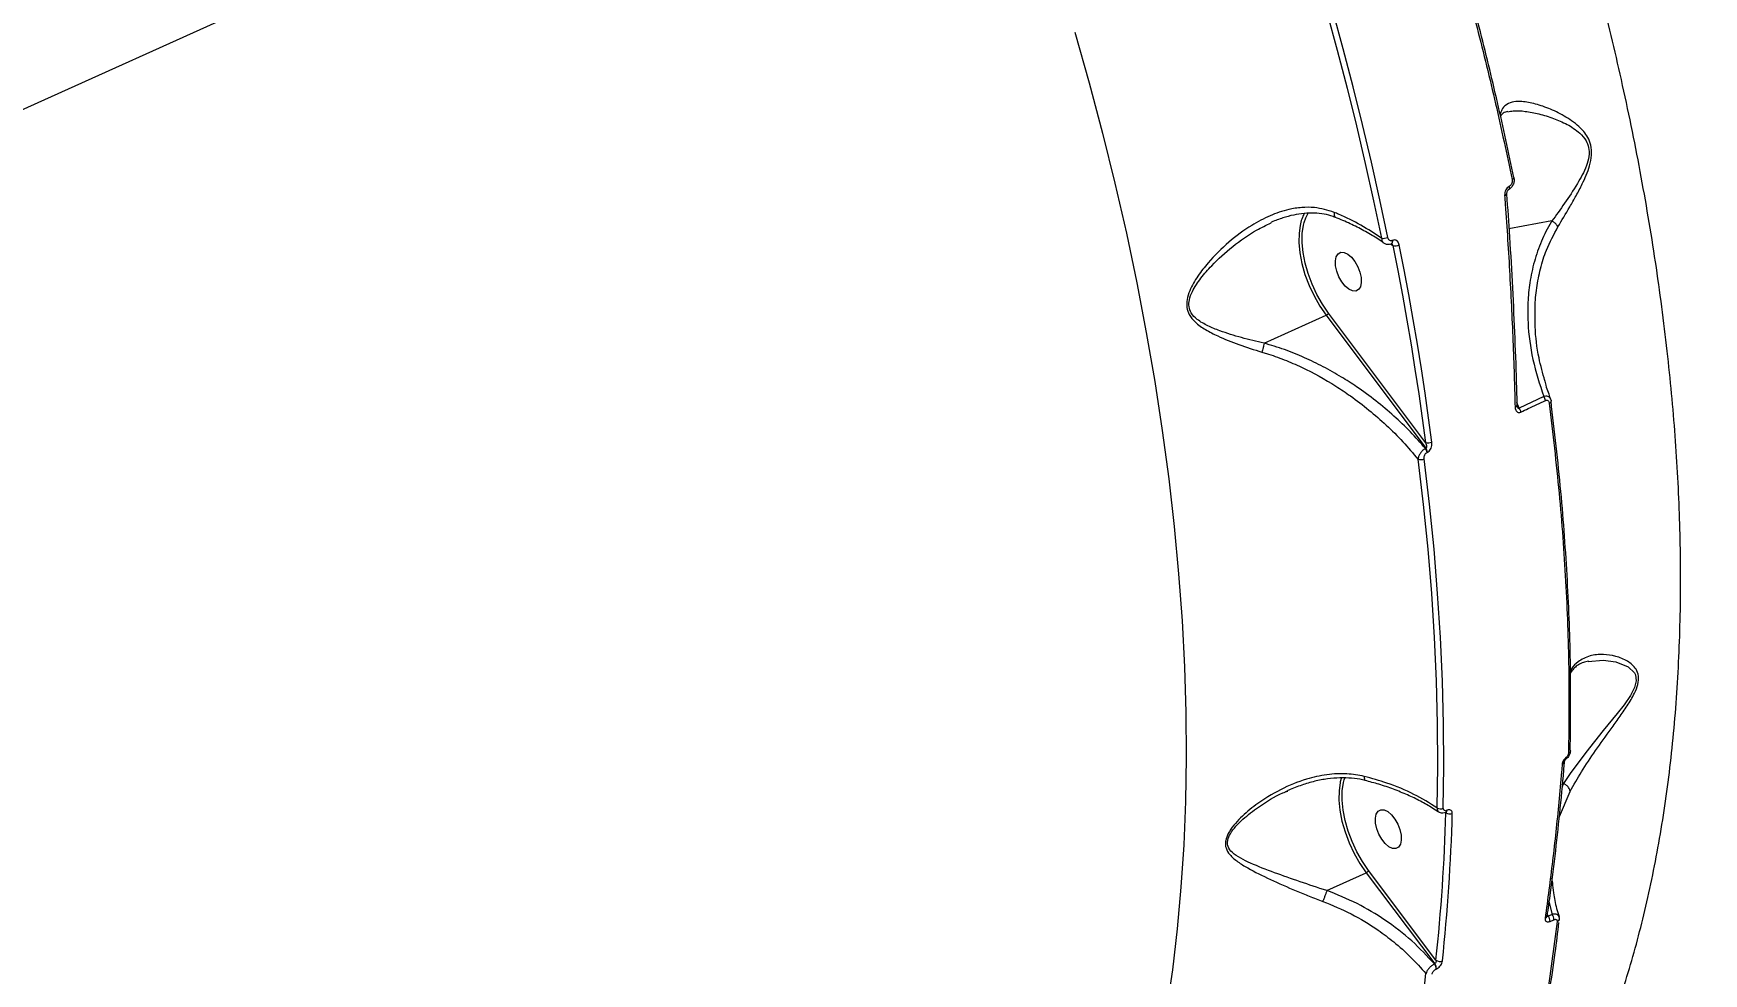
# Model space of a CAD drawing. Header units: millimetres. Extents: x -8422 to 28150, y -6982 to 5510.
# Drawn here: x 3751.2 to 4112, y 1567.2 to 1770.2 of the extents above; entities that cross this region are included whole.
import ezdxf

# ---------------------------------------------------------------- set-up
doc = ezdxf.new("R2010")
doc.units = ezdxf.units.MM
doc.layers.add('DIKOM_ОБЪЕКТ', color=7, linetype='Continuous')
doc.layers.add('DIKOM_РАЗМЕР_ОБЪЕКТА', color=7, linetype='Continuous')
doc.styles.add('style1', font='arial.ttf', dxfattribs={"width": 0.8})
doc.dimstyles.new('1-50', dxfattribs={"dimtxt": 300, "dimasz": 200, "dimexe": 100, "dimexo": 0, "dimgap": 100, "dimtad": 1, "dimdec": 0, "dimtxsty": 'style1', "dimcen": 0, "dimclrd": 7, "dimclre": 7, "dimadec": 1, "dimazin": 2, "dimtfac": 1, "dimtdec": 0, "dimtmove": 1, "dimatfit": 3, "dimfxl": 0, "dimlwd": 25, "dimlwe": 18, "dimarcsym": 0})

# ---------------------------------------------------------------- blocks, each defined once
blk = doc.blocks.new('*D1')
at = {"layer": 'Defpoints', "color": 0, "transparency": 16777216}
for p in [(-5348.28, 1737.01), (6047.45, 1360.22), (6047.45, -3315.33)]:
    blk.add_point(p, dxfattribs=at)
at = {"layer": 'DIKOM_РАЗМЕР_ОБЪЕКТА', "color": 7, "lineweight": 18, "transparency": 16777216}
for p, q in [((-5348.28, 1737.01), (-5348.28, -3415.33)), ((6047.45, 1360.22), (6047.45, -3415.33))]:
    blk.add_line(p, q, dxfattribs=at)
at = {"layer": 'DIKOM_РАЗМЕР_ОБЪЕКТА', "color": 7, "lineweight": 25, "transparency": 16777216}
blk.add_line((-5148.28, -3315.33), (5847.45, -3315.33), dxfattribs=at)
at = {"layer": 'DIKOM_РАЗМЕР_ОБЪЕКТА', "color": 7, "transparency": 16777216}
for points in [[(-5148.28, -3282), (-5148.28, -3348.67), (-5348.28, -3315.33)], [(5847.45, -3282), (5847.45, -3348.67), (6047.45, -3315.33)]]:
    blk.add_solid(points, dxfattribs=at)
at = {"layer": 'DIKOM_РАЗМЕР_ОБЪЕКТА', "color": 0, "transparency": 16777216, "insert": (349.59, -3062.16), "char_height": 300, "attachment_point": 5, "style": 'style1'}
blk.add_mtext('11400', dxfattribs=at)

msp = doc.modelspace()

# ---------------------------------------------------------------- linework, layer by layer
at = {"layer": 'DIKOM_ОБЪЕКТ', "color": 7, "linetype": 'Continuous', "lineweight": 15}
for p, q in [((3669.03, 1717.77), (3942.23, 1840.9)), ((4079.23, 1729.7), (4069.95, 1727.97)), ((4044.45, 1724.71), (4044.87, 1724.38)), ((4044.6, 1724.77), (4044.57, 1724.76)), ((4044.78, 1725.51), (4044.76, 1725.5)), ((4017.05, 1703.31), (4030.45, 1709.35)), ((4030.45, 1709.35), (4052, 1680.62)), ((4051.91, 1681.9), (4030.97, 1709.8)), ((4072.16, 1689.3), (4071.64, 1690.5)), ((4071.67, 1689.86), (4071.67, 1689.88)), ((4077.47, 1691.8), (4072.16, 1689.3)), ((4052, 1680.62), (4051.92, 1680.58)), ((4052.26, 1679.74), (4052.35, 1679.78)), ((4034.34, 1609.04), (4034.47, 1609.45)), ((4021.68, 1606.45), (4022.16, 1606.63)), ((4080.83, 1601.14), (4083.15, 1606.56)), ((4081.73, 1608.28), (4081.37, 1607.42)), ((4081.73, 1608.28), (4081.44, 1608.22)), ((4056.36, 1602.04), (4056.31, 1602.02)), ((4056.57, 1602.49), (4056.53, 1602.47)), ((4030.59, 1585.19), (4039.09, 1589.02)), ((4039.09, 1589.02), (4053.92, 1569.34)), ((4054.18, 1570.15), (4039.61, 1589.47)), ((4079.39, 1586.71), (4079.24, 1587.83)), ((4078.45, 1579.64), (4078.22, 1580.18)), ((4078.59, 1582.79), (4079.27, 1580)), ((4078.15, 1579.58), (4078.16, 1579.6)), ((4079.27, 1580), (4078.45, 1579.64)), ((4078.82, 1578.51), (4079.64, 1578.87)), ((4080.76, 1578.95), (4080.72, 1578.63)), ((4080.78, 1578.93), (4080.78, 1578.94)), ((4053.92, 1569.34), (4053.86, 1569.31)), ((4054.21, 1568.2), (4054.27, 1568.23))]:
    msp.add_line(p, q, dxfattribs=at)
at = {"layer": 'DIKOM_ОБЪЕКТ', "color": 7, "linetype": 'Continuous', "lineweight": 15, "flags": 128}
for points in [[(4025.84, 1791.11), (4028.28, 1782.92), (4030.62, 1774.74), (4032.85, 1766.56), (4034.98, 1758.4), (4037, 1750.26), (4038.91, 1742.13), (4040.72, 1734.03), (4042.42, 1725.96)], [(4043.75, 1726.15), (4042.05, 1734.24), (4040.24, 1742.36), (4038.32, 1750.5), (4036.29, 1758.67), (4034.16, 1766.85), (4031.92, 1775.04), (4029.58, 1783.24), (4027.14, 1791.45)], [(3976.21, 1770.45), (3979.29, 1759.55), (3982.17, 1748.68), (3984.85, 1737.85), (3987.31, 1727.05), (3989.57, 1716.31), (3991.61, 1705.63), (3993.44, 1695.02), (3995.06, 1684.49), (3996.45, 1674.06), (3997.63, 1663.73), (3998.59, 1653.51), (3999.33, 1643.41), (3999.84, 1633.44), (4000.14, 1623.61), (4000.21, 1613.93), (4000.06, 1604.4), (3999.69, 1595.05), (3999.09, 1585.87), (3998.28, 1576.87), (3997.24, 1568.06), (3995.99, 1559.46)], [(4070.63, 1738.65), (4070.75, 1738.71), (4070.85, 1738.77), (4070.93, 1738.83), (4070.99, 1738.89), (4071.03, 1738.95), (4071.04, 1739), (4071.04, 1739.03)], [(4071.04, 1739.03), (4071.03, 1739.06), (4071, 1739.1)], [(4069.02, 1735.22), (4069.15, 1735.26), (4069.26, 1735.3), (4069.34, 1735.35), (4069.4, 1735.39), (4069.43, 1735.44), (4069.44, 1735.48)], [(4069.98, 1737.16), (4070.02, 1736.95), (4070.03, 1736.76), (4070, 1736.61), (4069.94, 1736.5), (4069.87, 1736.46)], [(4024.82, 1728.73), (4024.6, 1727.09), (4024.57, 1725.03), (4024.78, 1722.82), (4025.22, 1720.5), (4025.89, 1718.14), (4026.77, 1715.8), (4027.84, 1713.51), (4029.08, 1711.34), (4030.45, 1709.35)], [(4030.97, 1709.8), (4029.64, 1711.74), (4028.45, 1713.84), (4027.41, 1716.05), (4026.56, 1718.33), (4025.91, 1720.62), (4025.47, 1722.86), (4025.27, 1725.01), (4025.3, 1727.01), (4025.56, 1728.82), (4025.7, 1729.37)], [(4025.7, 1729.37), (4026.05, 1730.39), (4026.62, 1731.49)], [(4053.3, 1681.97), (4052.6, 1687.22), (4051.84, 1692.5), (4051.03, 1697.8), (4050.17, 1703.11), (4049.27, 1708.45), (4048.31, 1713.8), (4047.31, 1719.17), (4046.25, 1724.56)], [(4035.95, 1721.86), (4036.69, 1720.94), (4037.31, 1719.83), (4037.77, 1718.64), (4038.02, 1717.46), (4038.05, 1716.38), (4037.85, 1715.5), (4037.45, 1714.87), (4036.86, 1714.56), (4036.15, 1714.59), (4035.36, 1714.96), (4034.56, 1715.63), (4033.82, 1716.55), (4033.2, 1717.65), (4032.74, 1718.84), (4032.49, 1720.03), (4032.46, 1721.11), (4032.66, 1721.99), (4033.06, 1722.62), (4033.65, 1722.93), (4034.37, 1722.9), (4035.15, 1722.53), (4035.95, 1721.86)], [(4044.87, 1724.38), (4045.93, 1719.01), (4046.93, 1713.65), (4047.88, 1708.31), (4048.79, 1702.99), (4049.64, 1697.69), (4050.45, 1692.4), (4051.2, 1687.14), (4051.91, 1681.9)], [(4071.27, 1689.55), (4071.4, 1689.6), (4071.5, 1689.65), (4071.59, 1689.7), (4071.64, 1689.76), (4071.67, 1689.83), (4071.67, 1689.86)], [(4078.66, 1690.35), (4078.78, 1690.41), (4078.88, 1690.47), (4078.96, 1690.54), (4079.02, 1690.61), (4079.06, 1690.68), (4079.07, 1690.74), (4079.07, 1690.77)], [(4079.07, 1690.77), (4079.06, 1690.81), (4079.03, 1690.88)], [(4050.3, 1678.26), (4051.44, 1668.5), (4052.4, 1658.83), (4053.19, 1649.25), (4053.79, 1639.77), (4054.21, 1630.4), (4054.46, 1621.15), (4054.52, 1612.02), (4054.4, 1603.01)], [(4055.76, 1602.93), (4055.88, 1611.96), (4055.82, 1621.11), (4055.57, 1630.38), (4055.15, 1639.77), (4054.54, 1649.27), (4053.76, 1658.87), (4052.79, 1668.57), (4051.65, 1678.35)], [(4087.09, 1634.63), (4090.27, 1634.9), (4093.05, 1634.53), (4095.7, 1633.43), (4097.04, 1632.13), (4097.25, 1631.71), (4097.42, 1630.41), (4097.07, 1628.99), (4096.18, 1627.26), (4094.82, 1625.28), (4093.34, 1623.39), (4090.32, 1619.7), (4086.53, 1614.98), (4083.16, 1610.4), (4081.74, 1608.28), (4081.74, 1608.27), (4081.74, 1608.27)], [(4082.25, 1613.86), (4082.3, 1613.74), (4082.32, 1613.66), (4082.31, 1613.59), (4082.29, 1613.56)], [(4082.81, 1614.86), (4082.93, 1614.91), (4083.03, 1614.98), (4083.11, 1615.05), (4083.17, 1615.13), (4083.21, 1615.22), (4083.22, 1615.31), (4083.22, 1615.31), (4083.22, 1615.4), (4083.18, 1615.49)], [(4033.77, 1609.57), (4033.51, 1608.63), (4033.46, 1608.4)], [(4039.61, 1589.47), (4038.29, 1591.41), (4037.09, 1593.51), (4036.05, 1595.72), (4035.2, 1598), (4034.55, 1600.29), (4034.12, 1602.53), (4033.91, 1604.68), (4033.94, 1606.68), (4034.2, 1608.49), (4034.34, 1609.04)], [(4033.46, 1608.4), (4033.24, 1606.76), (4033.21, 1604.7), (4033.42, 1602.48), (4033.86, 1600.17), (4034.54, 1597.81), (4035.42, 1595.46), (4036.49, 1593.18), (4037.72, 1591.01), (4039.09, 1589.02)], [(4044.59, 1601.53), (4045.33, 1600.6), (4045.95, 1599.5), (4046.41, 1598.31), (4046.66, 1597.13), (4046.69, 1596.05), (4046.5, 1595.16), (4046.09, 1594.54), (4045.5, 1594.23), (4044.79, 1594.26), (4044, 1594.62), (4043.2, 1595.29), (4042.46, 1596.22), (4041.84, 1597.32), (4041.38, 1598.51), (4041.13, 1599.69), (4041.1, 1600.77), (4041.3, 1601.66), (4041.71, 1602.28), (4042.29, 1602.59), (4043.01, 1602.57), (4043.8, 1602.2), (4044.59, 1601.53)]]:
    msp.add_lwpolyline(points, dxfattribs=at)
at = {"layer": 'DIKOM_ОБЪЕКТ', "color": 7, "linetype": 'Continuous', "lineweight": 15}
for centre, radius, start, end in [((4033.93, 1726.99), 9.27, 151.6673, 169.1514), ((4042.75, 1728.36), 2.42, 262.1058, 294.3691), ((4044.15, 1725.26), 0.653, 310.1502, 21.5285), ((4044.18, 1725.27), 0.652, 309.9716, 21.5542), ((4045.29, 1726.65), 2.31, 259.7414, 294.7501), ((4029.98, 1710.42), 1.17, 293.7564, 328.199), ((4070.62, 1688.1), 1.95, 10.1595, 38.0163), ((4075.89, 1690.6), 1.98, 9.6066, 37.0296), ((4052.51, 1683.71), 1.92, 251.6478, 294.4115), ((4050.86, 1680.13), 1.95, 253.4226, 293.9798), ((4050.45, 1679.48), 1.84, 8.1033, 36.693), ((4050.53, 1679.52), 1.84, 8.0783, 36.704), ((4081.35, 1612.98), 0.519, 281.506, 347.9439), ((3659.19, 1612.54), 397.26, 353.8755, 358.4679), ((4055.16, 1604.35), 1.54, 240.4119, 292.9105), ((3659.59, 1612.45), 398.26, 353.8757, 358.4675), ((4057.12, 1603.18), 1.5, 237.3021, 293.1738), ((4056.07, 1602.41), 0.46, 301.9008, 6.8556), ((4056.11, 1602.43), 0.461, 301.8639, 6.7919), ((4038.62, 1590.09), 1.17, 293.7532, 328.2022), ((4077.61, 1579.7), 0.558, 285.089, 347.4912), ((4076.99, 1578.53), 1.84, 359.3433, 37.1542), ((4077.8, 1578.89), 1.84, 359.2897, 36.9871), ((4080.19, 1579.05), 0.595, 286.8288, 348.5134), ((4052.53, 1568.28), 1.68, 357.4756, 37.8396), ((4052.59, 1568.31), 1.68, 357.4754, 37.8398), ((4055.04, 1571.25), 1.4, 231.8147, 292.499), ((3764.12, 1597.72), 289.5, 340.9284, 353.9568)]:
    msp.add_arc(centre, radius, start, end, dxfattribs=at)
for points, knots in [([(4059.57, 1502.31), (4061.66, 1504.52), (4066.4, 1509.55), (4073.04, 1518.56), (4079.64, 1529.03), (4085.61, 1540.53), (4090.93, 1553), (4095.56, 1566.45), (4099.48, 1580.88), (4102.63, 1596.27), (4104.99, 1612.7), (4106.5, 1629.92), (4107.13, 1647.53), (4106.93, 1665.33), (4105.97, 1683.24), (4104.24, 1701.74), (4101.73, 1720.8), (4098.42, 1740.36), (4094.41, 1759.87), (4089.77, 1779.27), (4084.54, 1798.48), (4078.63, 1817.94), (4072.01, 1837.58), (4064.76, 1857.37), (4059.41, 1870.47), (4056.74, 1877.01)], [0, 0, 0, 0, 0.033609, 0.076307, 0.119037, 0.161734, 0.205664, 0.24963, 0.293559, 0.339077, 0.384596, 0.430768, 0.476941, 0.520306, 0.563706, 0.607073, 0.651703, 0.696369, 0.741, 0.783581, 0.826194, 0.868776, 0.912506, 0.95627, 1, 1, 1, 1]), ([(4053.87, 1804.16), (4055.51, 1798.69), (4058.77, 1787.75), (4063.14, 1771.34), (4067.16, 1754.95), (4069.47, 1744.09), (4070.63, 1738.65)], [0, 0, 0, 0, 0.249122, 0.498243, 0.749121, 1, 1, 1, 1]), ([(4071, 1739.1), (4069.86, 1744.49), (4067.56, 1755.26), (4063.56, 1771.59), (4059.19, 1788.01), (4055.9, 1799.01), (4054.26, 1804.51)], [0, 0, 0, 0, 0.249121, 0.498243, 0.749121, 1, 1, 1, 1]), ([(4080.52, 1728.42), (4081.36, 1729.83), (4082.64, 1731.96), (4084.46, 1735.12), (4085.67, 1737.41), (4086.68, 1739.58), (4087.43, 1741.64), (4087.9, 1743.89), (4087.74, 1746.05), (4087.03, 1747.74), (4086.11, 1749.03), (4084.93, 1750.23), (4083.5, 1751.36), (4081.28, 1752.74), (4078.46, 1754.09), (4075.22, 1755.15), (4072.57, 1755.56), (4070.55, 1755.4), (4069.24, 1754.78), (4068.4, 1753.88), (4068.15, 1753.03), (4068.04, 1752.66)], [0, 0, 0, 0, 0.092044, 0.139514, 0.186945, 0.22049, 0.254632, 0.290298, 0.326294, 0.357672, 0.386927, 0.416904, 0.459631, 0.502402, 0.590106, 0.681339, 0.774287, 0.840422, 0.907892, 0.960094, 1, 1, 1, 1]), ([(4069.73, 1753.33), (4069.53, 1753.29), (4069.07, 1753.2), (4068.67, 1752.99), (4068.39, 1752.71), (4068.21, 1752.49), (4068.14, 1752.26), (4068.13, 1752.25)], [0, 0, 0, 0, 0.199391, 0.469134, 0.748058, 0.986978, 1, 1, 1, 1]), ([(4069.73, 1753.28), (4070.09, 1753.35), (4071.19, 1753.57), (4073.44, 1753.42), (4076.4, 1752.88), (4079.45, 1751.91), (4082.5, 1750.65), (4084.94, 1749.06), (4086.55, 1747.29), (4087.25, 1745.6), (4087.3, 1744.35), (4087.14, 1743.03), (4086.71, 1741.55), (4085.81, 1739.61), (4084.21, 1736.84), (4081.95, 1733.45), (4080.11, 1730.9), (4079.24, 1729.7), (4079.24, 1729.7)], [0, 0, 0, 0, 0.047405, 0.147318, 0.247623, 0.347683, 0.437073, 0.525995, 0.577342, 0.612056, 0.646492, 0.652062, 0.692196, 0.736344, 0.780649, 0.890188, 0.999909, 1, 1, 1, 1]), ([(4071.03, 1739.03), (4071.06, 1738.84), (4071.12, 1738.4), (4070.95, 1737.66), (4070.55, 1736.98), (4070.14, 1736.57), (4069.89, 1736.47), (4069.87, 1736.46)], [0, 0, 0, 0, 0.189621, 0.44414, 0.728517, 0.97704, 1, 1, 1, 1]), ([(4069.98, 1737.16), (4069.84, 1737.07), (4069.57, 1736.88), (4069.25, 1736.42), (4069.03, 1735.85), (4069.02, 1735.44), (4069.02, 1735.22)], [0, 0, 0, 0, 0.232195, 0.463991, 0.71401, 1, 1, 1, 1]), ([(4069.43, 1735.48), (4069.65, 1732.4), (4070.13, 1725.61), (4070.72, 1715.24), (4071.21, 1704.37), (4071.53, 1695.92), (4071.63, 1691.13), (4071.66, 1689.87)], [0, 0, 0, 0, 0.199846, 0.439517, 0.678218, 0.916024, 1, 1, 1, 1]), ([(4069.88, 1736.46), (4069.87, 1736.45), (4069.86, 1736.45), (4069.78, 1736.39), (4069.67, 1736.28), (4069.56, 1736.09), (4069.47, 1735.84), (4069.43, 1735.62), (4069.44, 1735.51), (4069.44, 1735.48)], [0, 0, 0, 0, 0.025167, 0.162036, 0.303984, 0.479472, 0.690865, 0.915912, 1, 1, 1, 1]), ([(4070.63, 1738.65), (4070.64, 1738.59), (4070.67, 1738.4), (4070.63, 1738.06), (4070.49, 1737.67), (4070.27, 1737.35), (4070.07, 1737.22), (4069.98, 1737.16)], [0, 0, 0, 0, 0.104359, 0.345355, 0.575925, 0.787749, 1, 1, 1, 1]), ([(4032.2, 1731.56), (4030.79, 1732), (4028.5, 1732.7), (4025.16, 1732.66), (4021.93, 1732.15), (4018.27, 1730.9), (4013.89, 1728.59), (4009.32, 1725.21), (4005.48, 1721.42), (4002.7, 1717.84), (4001.12, 1715.16), (4000.36, 1712.82), (4000.29, 1711.02), (4000.87, 1709.3), (4002.27, 1707.65), (4004.42, 1706.18), (4007.57, 1704.57), (4011.6, 1702.95), (4014.91, 1701.92), (4016.57, 1701.4)], [0, 0, 0, 0, 0.074258, 0.120507, 0.167816, 0.237579, 0.309446, 0.40567, 0.504706, 0.56025, 0.616855, 0.648477, 0.675388, 0.702459, 0.738686, 0.787111, 0.836818, 0.917654, 1, 1, 1, 1]), ([(4069.02, 1735.22), (4069.06, 1734.58), (4069.29, 1731.38), (4069.85, 1723.09), (4070.55, 1710.42), (4071.03, 1698.42), (4071.22, 1691.51), (4071.27, 1689.55)], [0, 0, 0, 0, 0.041373, 0.206871, 0.538154, 0.869436, 1, 1, 1, 1]), ([(4017.05, 1703.31), (4015.42, 1703.7), (4012.12, 1704.48), (4008.09, 1705.73), (4004.89, 1707.02), (4002.75, 1708.21), (4001.31, 1709.63), (4000.74, 1711.17), (4000.87, 1712.81), (4001.72, 1714.96), (4003.39, 1717.43), (4006.27, 1720.74), (4010.24, 1724.3), (4014.61, 1727.4), (4017.52, 1728.78), (4018.58, 1729.28)], [0, 0, 0, 0, 0.110366, 0.22252, 0.287347, 0.353249, 0.399332, 0.432677, 0.466003, 0.506447, 0.580325, 0.656308, 0.788011, 0.922843, 1, 1, 1, 1]), ([(4032.47, 1730.44), (4032.3, 1730.51), (4031.52, 1730.86), (4029.99, 1731.2), (4027.91, 1731.44), (4025.71, 1731.38), (4023.43, 1731.02), (4021.07, 1730.36), (4019.43, 1729.79), (4018.59, 1729.38), (4018.55, 1729.35)], [0, 0, 0, 0, 0.03907, 0.182338, 0.33252, 0.488526, 0.649413, 0.813162, 0.990423, 1, 1, 1, 1]), ([(4032.2, 1731.56), (4032.2, 1731.54), (4032.18, 1731.32), (4032.18, 1730.96), (4032.28, 1730.6), (4032.42, 1730.52), (4032.49, 1730.48)], [0, 0, 0, 0, 0.044144, 0.374403, 0.710304, 1, 1, 1, 1]), ([(4042.42, 1725.96), (4040.97, 1726.93), (4038.12, 1728.82), (4034.53, 1730.58), (4032.52, 1731.43), (4032.2, 1731.56)], [0, 0, 0, 0, 0.466527, 0.91501, 1, 1, 1, 1]), ([(4042.92, 1724.91), (4042.84, 1724.97), (4041.95, 1725.64), (4040.04, 1726.81), (4037.18, 1728.39), (4034.64, 1729.61), (4033, 1730.24), (4032.46, 1730.45)], [0, 0, 0, 0, 0.028796, 0.306085, 0.583853, 0.861581, 1, 1, 1, 1]), ([(4079.23, 1729.7), (4079.18, 1729.62), (4078.32, 1728.21), (4076.86, 1725.35), (4075.34, 1720.96), (4074.4, 1716.52), (4073.98, 1712.12), (4074.01, 1706.59), (4074.87, 1699.76), (4076.6, 1694.45), (4077.47, 1691.8)], [0, 0, 0, 0, 0.007532, 0.129124, 0.251116, 0.372822, 0.483548, 0.59429, 0.797115, 1, 1, 1, 1]), ([(4075.6, 1710.01), (4075.59, 1710.37), (4075.57, 1712.13), (4075.91, 1715.29), (4076.7, 1719.41), (4078.09, 1723.89), (4079.64, 1726.78), (4080.52, 1728.42)], [0, 0, 0, 0, 0.054906, 0.268741, 0.488958, 0.709123, 1, 1, 1, 1]), ([(4079.24, 1729.7), (4079.24, 1729.7), (4079.24, 1729.7), (4079.24, 1729.7), (4079.23, 1729.7), (4079.23, 1729.7)], [0, 0, 0, 0, 0.302629, 0.723736, 1, 1, 1, 1]), ([(4080.52, 1728.42), (4080.5, 1728.45), (4080.44, 1728.6), (4080.23, 1728.92), (4079.82, 1729.35), (4079.43, 1729.58), (4079.24, 1729.7)], [0, 0, 0, 0, 0.065945, 0.317241, 0.658615, 1, 1, 1, 1]), ([(4042.42, 1725.96), (4042.44, 1725.79), (4042.5, 1725.43), (4042.7, 1725.08), (4042.89, 1724.97), (4042.94, 1724.94)], [0, 0, 0, 0, 0.385027, 0.830965, 1, 1, 1, 1]), ([(4044.56, 1724.77), (4044.52, 1724.75), (4044.3, 1724.62), (4043.82, 1724.58), (4043.29, 1724.67), (4043.03, 1724.87), (4042.95, 1724.94)], [0, 0, 0, 0, 0.079386, 0.438144, 0.815142, 1, 1, 1, 1]), ([(4044.76, 1725.5), (4044.67, 1725.47), (4044.5, 1725.41), (4044.24, 1725.47), (4044.01, 1725.62), (4043.83, 1725.86), (4043.78, 1726.06), (4043.75, 1726.15)], [0, 0, 0, 0, 0.19514, 0.390092, 0.593273, 0.811119, 1, 1, 1, 1]), ([(4044.56, 1724.77), (4044.58, 1724.76), (4044.66, 1724.71), (4044.76, 1724.57), (4044.84, 1724.44), (4044.87, 1724.38)], [0, 0, 0, 0, 0.10363, 0.572367, 1, 1, 1, 1]), ([(4046.25, 1724.56), (4046.21, 1724.69), (4046.13, 1724.99), (4045.88, 1725.33), (4045.55, 1725.56), (4045.17, 1725.63), (4044.91, 1725.55), (4044.78, 1725.51)], [0, 0, 0, 0, 0.189016, 0.404528, 0.60684, 0.803361, 1, 1, 1, 1]), ([(4077.69, 1695.22), (4077.24, 1696.85), (4076.17, 1700.74), (4075.57, 1705.7), (4075.59, 1708.97), (4075.6, 1710.01)], [0, 0, 0, 0, 0.331613, 0.787243, 1, 1, 1, 1]), ([(4017.05, 1703.31), (4017.02, 1703.12), (4016.95, 1702.74), (4016.8, 1702.13), (4016.67, 1701.69), (4016.6, 1701.47), (4016.57, 1701.4)], [0, 0, 0, 0, 0.325274, 0.650542, 0.892573, 1, 1, 1, 1]), ([(4017.05, 1703.31), (4017.05, 1703.31), (4017.05, 1703.31), (4017.05, 1703.31), (4017.05, 1703.31), (4017.05, 1703.31)], [0, 0, 0, 0, 0.290799, 0.687487, 1, 1, 1, 1]), ([(4051.92, 1680.58), (4050.85, 1681.79), (4048.71, 1684.21), (4045.11, 1687.64), (4041.24, 1690.9), (4037.43, 1693.7), (4033.62, 1696.15), (4029.86, 1698.27), (4025.75, 1700.25), (4021.48, 1701.99), (4018.53, 1702.87), (4017.05, 1703.31)], [0, 0, 0, 0, 0.118326, 0.236653, 0.358142, 0.479627, 0.571257, 0.676829, 0.782386, 0.891204, 1, 1, 1, 1]), ([(4016.57, 1701.4), (4016.9, 1701.31), (4018.52, 1700.82), (4021.41, 1699.79), (4026.5, 1697.58), (4031.29, 1694.92), (4036.07, 1691.72), (4039.73, 1688.93), (4043.51, 1685.62), (4047.08, 1682.08), (4049.23, 1679.53), (4050.3, 1678.26)], [0, 0, 0, 0, 0.024296, 0.122246, 0.220216, 0.421516, 0.511888, 0.632235, 0.752591, 0.876295, 1, 1, 1, 1]), ([(4077.59, 1695.38), (4077.69, 1694.99), (4078.05, 1693.61), (4078.57, 1692.23), (4078.94, 1691.24)], [0, 0, 0, 0, 0.276982, 1, 1, 1, 1]), ([(4071.27, 1689.55), (4071.3, 1689.32), (4071.34, 1688.93), (4071.61, 1688.53), (4071.92, 1688.34), (4072.25, 1688.33), (4072.45, 1688.41), (4072.54, 1688.44)], [0, 0, 0, 0, 0.30387, 0.502317, 0.701732, 0.873315, 1, 1, 1, 1]), ([(4071.68, 1689.86), (4071.68, 1689.84), (4071.67, 1689.74), (4071.7, 1689.63), (4071.72, 1689.59), (4071.72, 1689.58)], [0, 0, 0, 0, 0.181288, 0.726095, 1, 1, 1, 1]), ([(4072.16, 1689.3), (4072.13, 1689.28), (4072.1, 1689.24), (4072.03, 1689.22), (4071.97, 1689.24), (4071.9, 1689.28), (4071.81, 1689.39), (4071.75, 1689.49), (4071.72, 1689.57), (4071.72, 1689.57)], [0, 0, 0, 0, 0.171292, 0.285449, 0.376654, 0.499719, 0.650308, 0.997771, 1, 1, 1, 1]), ([(4072.54, 1688.44), (4073.07, 1688.7), (4074.82, 1689.54), (4076.6, 1690.36), (4077.84, 1690.93)], [0, 0, 0, 0, 0.299633, 1, 1, 1, 1]), ([(4078.94, 1691.23), (4078.93, 1691.28), (4078.88, 1691.48), (4078.61, 1691.72), (4078.16, 1691.89), (4077.75, 1691.87), (4077.51, 1691.81), (4077.47, 1691.8)], [0, 0, 0, 0, 0.075401, 0.37366, 0.657482, 0.928916, 1, 1, 1, 1]), ([(4077.84, 1690.93), (4077.89, 1690.95), (4078.01, 1691), (4078.22, 1691), (4078.43, 1690.89), (4078.59, 1690.67), (4078.64, 1690.47), (4078.66, 1690.35)], [0, 0, 0, 0, 0.120742, 0.307526, 0.522949, 0.737426, 1, 1, 1, 1]), ([(4078.66, 1690.35), (4079.41, 1683.86), (4080.92, 1670.88), (4082.28, 1651.81), (4083.01, 1633.05), (4082.88, 1620.92), (4082.81, 1614.86)], [0, 0, 0, 0, 0.248617, 0.497233, 0.748616, 1, 1, 1, 1]), ([(4078.95, 1691.23), (4078.96, 1691.2), (4079.03, 1691.06), (4079.04, 1690.9), (4079.05, 1690.77)], [0, 0, 0, 0, 0.223484, 1, 1, 1, 1]), ([(4083.18, 1615.49), (4083.25, 1621.47), (4083.38, 1633.45), (4082.66, 1652.11), (4081.31, 1671.22), (4079.79, 1684.32), (4079.03, 1690.88)], [0, 0, 0, 0, 0.248616, 0.49723, 0.748615, 1, 1, 1, 1]), ([(4051.91, 1681.9), (4051.97, 1681.74), (4052.07, 1681.48), (4052.14, 1681.11), (4052.14, 1680.87), (4052.1, 1680.73), (4052.06, 1680.65), (4052.02, 1680.63), (4052, 1680.62)], [0, 0, 0, 0, 0.35094, 0.618225, 0.802885, 0.879278, 0.949214, 1, 1, 1, 1]), ([(4052.35, 1679.78), (4052.4, 1679.81), (4052.59, 1679.9), (4052.88, 1680.19), (4053.15, 1680.68), (4053.33, 1681.3), (4053.31, 1681.73), (4053.3, 1681.97)], [0, 0, 0, 0, 0.079667, 0.275742, 0.470768, 0.710548, 1, 1, 1, 1]), ([(4051.92, 1680.58), (4051.85, 1680.54), (4051.61, 1680.42), (4051.23, 1680.1), (4050.81, 1679.59), (4050.47, 1678.99), (4050.34, 1678.53), (4050.31, 1678.3), (4050.3, 1678.26)], [0, 0, 0, 0, 0.089169, 0.293651, 0.489598, 0.716372, 0.954576, 1, 1, 1, 1]), ([(4051.65, 1678.35), (4051.64, 1678.51), (4051.63, 1678.79), (4051.75, 1679.18), (4051.93, 1679.48), (4052.11, 1679.66), (4052.23, 1679.73), (4052.26, 1679.74)], [0, 0, 0, 0, 0.302565, 0.534668, 0.725446, 0.917091, 1, 1, 1, 1]), ([(4083.15, 1606.56), (4083.95, 1607.96), (4085.56, 1610.8), (4088.62, 1615.37), (4091.44, 1619.29), (4093.78, 1622.51), (4095.53, 1625.05), (4096.99, 1627.45), (4097.89, 1629.69), (4098.03, 1631.56), (4097.47, 1632.95), (4096.59, 1633.94), (4095.13, 1635), (4092.98, 1635.83), (4090.18, 1636.24), (4087.36, 1635.97), (4085.1, 1634.79), (4083.74, 1633.57), (4083.3, 1632.71), (4083.23, 1632.55)], [0, 0, 0, 0, 0.086945, 0.176363, 0.265741, 0.31178, 0.357751, 0.404889, 0.438129, 0.471687, 0.507609, 0.540338, 0.57381, 0.651752, 0.731274, 0.825503, 0.922203, 0.985917, 1, 1, 1, 1]), ([(4087.1, 1634.67), (4086.73, 1634.59), (4085.95, 1634.43), (4084.92, 1633.91), (4084.11, 1633.27), (4083.54, 1632.66), (4083.28, 1632.19), (4083.22, 1632.09)], [0, 0, 0, 0, 0.227799, 0.482697, 0.725296, 0.945462, 1, 1, 1, 1]), ([(4081.86, 1612.87), (4081.85, 1612.7), (4081.59, 1609.34), (4080.97, 1602.94), (4079.99, 1593.72), (4079.04, 1585.93), (4078.38, 1581.3), (4078.14, 1579.61)], [0, 0, 0, 0, 0.014785, 0.290043, 0.565739, 0.840988, 1, 1, 1, 1]), ([(4082.25, 1613.86), (4082.13, 1613.74), (4081.87, 1613.5), (4081.6, 1613.05), (4081.48, 1612.7), (4081.46, 1612.51), (4081.46, 1612.47)], [0, 0, 0, 0, 0.305385, 0.611463, 0.912571, 1, 1, 1, 1]), ([(4082.29, 1613.55), (4082.27, 1613.54), (4082.2, 1613.48), (4082.07, 1613.34), (4081.95, 1613.16), (4081.89, 1613), (4081.86, 1612.9), (4081.86, 1612.88), (4081.86, 1612.87)], [0, 0, 0, 0, 0.084561, 0.318644, 0.554631, 0.748214, 0.920298, 1, 1, 1, 1]), ([(4082.81, 1614.86), (4082.81, 1614.82), (4082.8, 1614.68), (4082.72, 1614.42), (4082.53, 1614.11), (4082.35, 1613.94), (4082.25, 1613.86)], [0, 0, 0, 0, 0.108538, 0.398368, 0.699638, 1, 1, 1, 1]), ([(4083.21, 1615.31), (4083.2, 1615.15), (4083.17, 1614.78), (4082.89, 1614.19), (4082.56, 1613.77), (4082.33, 1613.59), (4082.29, 1613.56)], [0, 0, 0, 0, 0.24026, 0.567327, 0.934914, 1, 1, 1, 1]), ([(4038.7, 1609.81), (4037.46, 1610.04), (4034.79, 1610.53), (4030.56, 1610.26), (4025.71, 1609.19), (4020.5, 1607.05), (4015.73, 1604.12), (4012.44, 1601.39), (4010.47, 1599.27), (4009.3, 1597.61), (4008.82, 1596.36), (4008.66, 1595.3), (4008.77, 1594.17), (4009.7, 1592.71), (4011.36, 1591.34), (4014.22, 1589.58), (4018.38, 1587.53), (4022.96, 1585.52), (4026.82, 1583.94), (4028.76, 1583.2), (4029.74, 1582.83)], [0, 0, 0, 0, 0.059056, 0.126772, 0.196528, 0.289997, 0.386194, 0.45277, 0.486432, 0.520907, 0.548914, 0.554251, 0.580047, 0.615212, 0.661735, 0.709495, 0.806141, 0.905605, 0.952555, 1, 1, 1, 1]), ([(4038.88, 1608.89), (4038.7, 1608.95), (4037.75, 1609.22), (4035.92, 1609.43), (4033.38, 1609.52), (4030.71, 1609.3), (4027.95, 1608.78), (4025.16, 1607.94), (4023.05, 1607.16), (4021.91, 1606.59), (4021.68, 1606.47)], [0, 0, 0, 0, 0.031574, 0.168164, 0.312757, 0.465121, 0.623941, 0.787412, 0.956372, 1, 1, 1, 1]), ([(4054.4, 1603.01), (4052.79, 1604.02), (4049.51, 1606.05), (4044.12, 1608.3), (4040.34, 1609.35), (4038.7, 1609.81)], [0, 0, 0, 0, 0.355861, 0.72148, 1, 1, 1, 1]), ([(4038.7, 1609.81), (4038.7, 1609.78), (4038.7, 1609.65), (4038.7, 1609.38), (4038.75, 1609.06), (4038.85, 1608.99), (4038.9, 1608.95)], [0, 0, 0, 0, 0.066808, 0.261648, 0.634719, 1, 1, 1, 1]), ([(4081.46, 1612.47), (4081.41, 1611.92), (4081.18, 1609.16), (4080.53, 1602.1), (4079.41, 1591.45), (4078.31, 1583.26), (4077.75, 1579.17)], [0, 0, 0, 0, 0.048062, 0.240324, 0.61988, 1, 1, 1, 1]), ([(4030.59, 1585.18), (4030.59, 1585.18), (4028.63, 1585.77), (4024.75, 1587.08), (4019.2, 1589.02), (4014.97, 1590.65), (4011.97, 1592.09), (4010.26, 1593.2), (4009.25, 1594.45), (4009.12, 1595.47), (4009.27, 1596.42), (4009.77, 1597.57), (4010.96, 1599.09), (4012.97, 1601.07), (4016.31, 1603.57), (4019.42, 1605.58), (4021.5, 1606.38), (4021.68, 1606.45)], [0, 0, 0, 0, 0.000024, 0.134137, 0.271808, 0.413068, 0.477982, 0.543979, 0.590592, 0.623723, 0.630565, 0.666956, 0.712494, 0.759842, 0.853414, 0.986825, 1, 1, 1, 1]), ([(4054.73, 1602.09), (4054.3, 1602.39), (4053.09, 1603.22), (4050.85, 1604.47), (4048.05, 1605.83), (4045.03, 1607.05), (4041.98, 1608.1), (4039.87, 1608.65), (4038.88, 1608.91)], [0, 0, 0, 0, 0.101142, 0.28228, 0.465088, 0.649325, 0.834588, 1, 1, 1, 1]), ([(4081.74, 1608.27), (4081.74, 1608.28), (4081.74, 1608.28), (4081.73, 1608.28), (4081.73, 1608.28), (4081.73, 1608.28)], [0, 0, 0, 0, 0.334746, 0.784178, 1, 1, 1, 1]), ([(4083.15, 1606.56), (4083.15, 1606.59), (4083.15, 1606.71), (4083.09, 1606.98), (4082.86, 1607.4), (4082.4, 1607.9), (4081.97, 1608.14), (4081.74, 1608.27)], [0, 0, 0, 0, 0.051337, 0.196584, 0.44923, 0.701862, 1, 1, 1, 1]), ([(4054.4, 1603.01), (4054.42, 1602.84), (4054.44, 1602.5), (4054.59, 1602.21), (4054.74, 1602.15), (4054.76, 1602.14)], [0, 0, 0, 0, 0.461203, 0.921954, 1, 1, 1, 1]), ([(4056.31, 1602.02), (4056.31, 1602.02), (4056.12, 1601.92), (4055.71, 1601.84), (4055.17, 1601.88), (4054.89, 1602.05), (4054.78, 1602.13)], [0, 0, 0, 0, 0.000502, 0.401873, 0.753986, 1, 1, 1, 1]), ([(4056.53, 1602.47), (4056.47, 1602.45), (4056.32, 1602.39), (4056.1, 1602.39), (4055.91, 1602.49), (4055.78, 1602.67), (4055.77, 1602.85), (4055.76, 1602.93)], [0, 0, 0, 0, 0.142226, 0.357064, 0.57154, 0.785725, 1, 1, 1, 1]), ([(4056.41, 1602.06), (4056.41, 1602.06), (4056.42, 1602.06), (4056.39, 1602.06), (4056.36, 1602.04), (4056.36, 1602.04)], [0, 0, 0, 0, 0.323809, 0.987356, 1, 1, 1, 1]), ([(4057.71, 1601.8), (4057.7, 1601.93), (4057.68, 1602.19), (4057.49, 1602.47), (4057.2, 1602.61), (4056.87, 1602.61), (4056.66, 1602.52), (4056.57, 1602.49)], [0, 0, 0, 0, 0.215039, 0.429976, 0.644725, 0.859271, 1, 1, 1, 1]), ([(4030.59, 1585.18), (4030.53, 1585), (4030.42, 1584.64), (4030.2, 1583.99), (4029.99, 1583.43), (4029.83, 1583.05), (4029.76, 1582.88), (4029.74, 1582.83)], [0, 0, 0, 0, 0.248804, 0.497595, 0.746385, 0.912686, 1, 1, 1, 1]), ([(4030.59, 1585.19), (4030.59, 1585.18), (4030.59, 1585.18), (4030.59, 1585.18), (4030.59, 1585.18), (4030.59, 1585.18)], [0, 0, 0, 0, 0.465044, 0.865014, 1, 1, 1, 1]), ([(4053.86, 1569.31), (4052.27, 1571.01), (4049.06, 1574.46), (4043.35, 1578.81), (4037.18, 1582.53), (4032.81, 1584.29), (4030.59, 1585.19)], [0, 0, 0, 0, 0.251652, 0.50986, 0.75187, 1, 1, 1, 1]), ([(4079.32, 1586.9), (4079.39, 1586.15), (4079.57, 1584.3), (4080.06, 1581.84), (4080.58, 1580.14), (4080.76, 1579.55)], [0, 0, 0, 0, 0.303909, 0.75934, 1, 1, 1, 1]), ([(4029.74, 1582.83), (4031.79, 1581.98), (4035.96, 1580.26), (4041.03, 1577.15), (4045.28, 1573.96), (4048.8, 1570.85), (4050.93, 1568.45), (4052.01, 1567.24)], [0, 0, 0, 0, 0.239878, 0.485875, 0.639422, 0.818549, 1, 1, 1, 1]), ([(4080.37, 1578.48), (4079.62, 1572.74), (4078.14, 1561.27), (4074.91, 1544.95), (4070.99, 1529.25), (4067.72, 1519.48), (4066.08, 1514.59)], [0, 0, 0, 0, 0.248478, 0.496954, 0.748478, 1, 1, 1, 1]), ([(4080.68, 1578.29), (4080.42, 1576.11), (4079.82, 1571.02), (4078.64, 1563.24), (4077.18, 1554.91), (4075.53, 1546.8), (4073.69, 1538.9), (4071.66, 1531.19), (4069.42, 1523.7), (4067.68, 1518.3), (4066.63, 1515.47), (4066.46, 1515)], [0, 0, 0, 0, 0.094344, 0.220453, 0.346474, 0.472166, 0.597495, 0.722869, 0.848655, 0.974701, 1, 1, 1, 1]), ([(4077.75, 1579.17), (4077.75, 1579.04), (4077.74, 1578.79), (4077.89, 1578.52), (4078.15, 1578.39), (4078.48, 1578.38), (4078.71, 1578.47), (4078.82, 1578.51)], [0, 0, 0, 0, 0.213167, 0.426491, 0.630585, 0.828938, 1, 1, 1, 1]), ([(4078.45, 1579.64), (4078.42, 1579.61), (4078.37, 1579.56), (4078.3, 1579.54), (4078.24, 1579.54), (4078.21, 1579.55), (4078.16, 1579.6), (4078.14, 1579.64), (4078.13, 1579.67)], [0, 0, 0, 0, 0.256901, 0.45739, 0.528783, 0.740045, 0.79725, 1, 1, 1, 1]), ([(4078.15, 1579.58), (4078.15, 1579.58), (4078.15, 1579.56), (4078.15, 1579.57), (4078.15, 1579.57)], [0, 0, 0, 0, 0.008112, 1, 1, 1, 1]), ([(4080.72, 1579.54), (4080.72, 1579.55), (4080.72, 1579.7), (4080.52, 1579.89), (4080.14, 1580.07), (4079.69, 1580.09), (4079.39, 1580.03), (4079.27, 1580)], [0, 0, 0, 0, 0.017575, 0.293741, 0.567102, 0.840528, 1, 1, 1, 1]), ([(4079.64, 1578.87), (4079.72, 1578.9), (4079.88, 1578.96), (4080.09, 1578.96), (4080.27, 1578.88), (4080.37, 1578.71), (4080.37, 1578.56), (4080.37, 1578.48)], [0, 0, 0, 0, 0.179906, 0.380091, 0.581197, 0.790712, 1, 1, 1, 1]), ([(4080.72, 1579.54), (4080.73, 1579.52), (4080.8, 1579.35), (4080.81, 1579.14), (4080.78, 1578.96), (4080.77, 1578.93)], [0, 0, 0, 0, 0.120947, 0.872607, 1, 1, 1, 1]), ([(4053.86, 1569.31), (4053.77, 1569.26), (4053.51, 1569.12), (4053.06, 1568.78), (4052.58, 1568.29), (4052.19, 1567.74), (4052.07, 1567.4), (4052.01, 1567.24)], [0, 0, 0, 0, 0.113167, 0.325931, 0.547998, 0.775448, 1, 1, 1, 1]), ([(4054.18, 1570.15), (4054.19, 1570.08), (4054.21, 1569.93), (4054.18, 1569.7), (4054.11, 1569.52), (4054.04, 1569.42), (4053.98, 1569.37), (4053.94, 1569.35), (4053.92, 1569.34)], [0, 0, 0, 0, 0.255336, 0.498887, 0.716778, 0.861628, 0.907044, 1, 1, 1, 1]), ([(4054.27, 1568.23), (4054.34, 1568.27), (4054.54, 1568.37), (4054.88, 1568.64), (4055.23, 1569.05), (4055.49, 1569.52), (4055.55, 1569.81), (4055.58, 1569.96)], [0, 0, 0, 0, 0.108303, 0.32042, 0.543066, 0.771581, 1, 1, 1, 1]), ([(4053.36, 1567.08), (4053.38, 1567.18), (4053.42, 1567.37), (4053.59, 1567.67), (4053.81, 1567.94), (4054.03, 1568.11), (4054.17, 1568.18), (4054.21, 1568.2)], [0, 0, 0, 0, 0.22882, 0.457846, 0.678501, 0.888372, 1, 1, 1, 1])]:
    msp.add_open_spline(points, degree=3, knots=knots, dxfattribs=at)

# ---------------------------------------------------------------- dimensions: what is measured, and where the dimension line sits
at = {"layer": 'DIKOM_РАЗМЕР_ОБЪЕКТА'}
dim = msp.add_linear_dim(base=(6047.45, -3315.33), p1=(-5348.28, 1737.01), p2=(6047.45, 1360.22), text='11400', dimstyle='1-50', override={"dimscale": 1, "dimtix": 0, "dimtofl": 1, "dimtmove": 1, "dimatfit": 3}, dxfattribs=at)
dim.commit()
dim.dimension.update_dxf_attribs({"geometry": '*D1', "text_midpoint": (349.59, -3062.16)})

doc.saveas('drawing.dxf')
